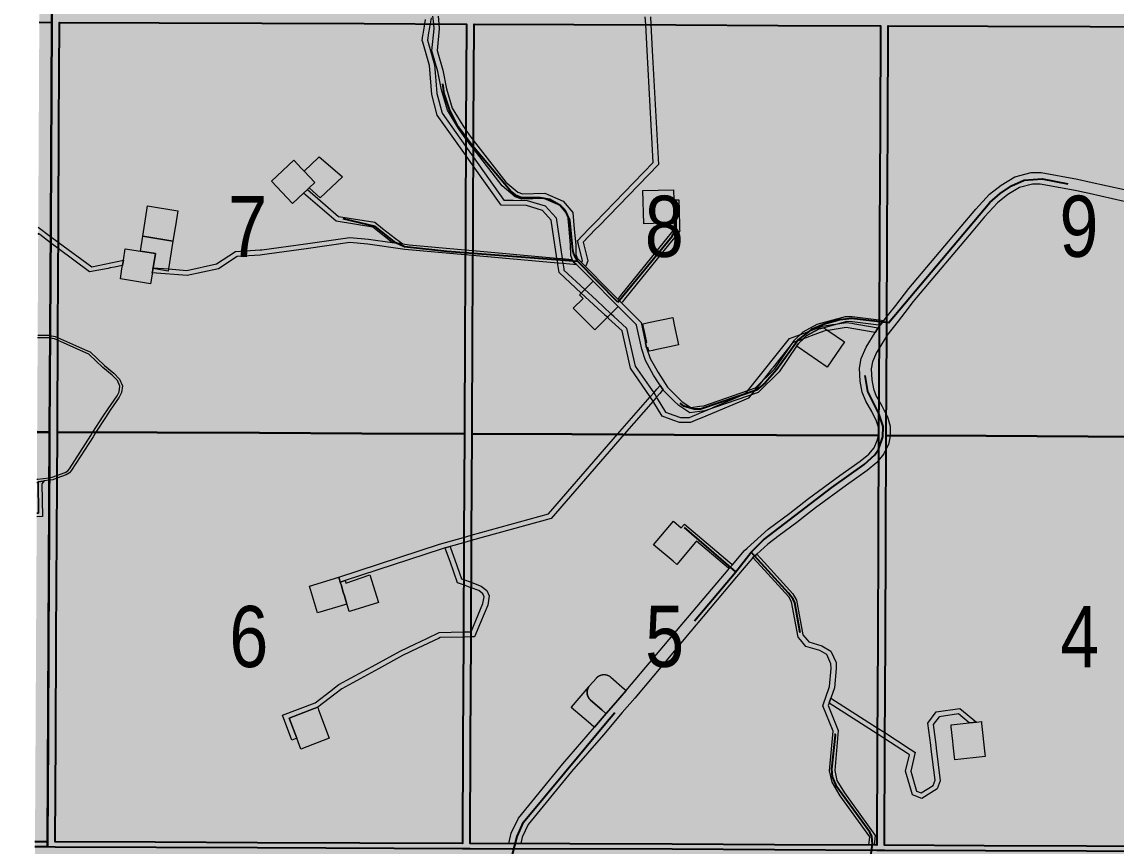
# Model space of a CAD drawing. Extents: x 351064 to 358960, y 6048061 to 6054858.
# Drawn here: x 352105.9 to 352249.2, y 6050758.4 to 6050866.3 of the extents above; entities that cross this region are included whole.
import ezdxf
from ezdxf.enums import TextEntityAlignment as Align

# ---------------------------------------------------------------- set-up
doc = ezdxf.new("R2010")
doc.units = 0
doc.header["$LTSCALE"] = 5
doc.linetypes.add('DASHED2', pattern=[9.525, 6.35, -3.175])
doc.layers.add('AS-ROUTEMAP', color=35, linetype='Continuous', lineweight=0)
doc.layers.add('RoadSeg', color=57, linetype='DASHED2')
doc.layers.add('Townships', color=57, linetype='Continuous')
doc.layers.add('ROUTE-MAP-BACKGROUND-H', color=7, linetype='Continuous', true_color=0xf0ebff)
doc.layers.add('Sections', color=7, linetype='Continuous', true_color=0xa75418)
doc.styles.add('120', font='ARIALN.TTF', dxfattribs={"height": 13})

msp = doc.modelspace()

# ---------------------------------------------------------------- hatches: boundary and pattern name
at = {"layer": 'ROUTE-MAP-BACKGROUND-H'}
h = msp.add_hatch(color=256, dxfattribs=at)
h.dxf.hatch_style = 1
h.paths.add_polyline_path([(352109.337, 6051083.716), (353736.796, 6051083.637), (353740.383, 6050432.833), (352105.91, 6050432.833)])

# ---------------------------------------------------------------- linework, layer by layer
at = {"layer": 'AS-ROUTEMAP', "flags": 128}
for points in [[(352159.479, 6050866.799), (352159.354, 6050866.022), (352159.339, 6050865.931), (352159.331, 6050865.883), (352159.271, 6050865.509), (352159.163, 6050864.836), (352159.009, 6050863.884), (352159.184, 6050863.278), (352159.939, 6050860.664), (352160.106, 6050858.565), (352160.241, 6050856.871), (352160.92, 6050854.325), (352163.995, 6050849.994), (352164.994, 6050848.588), (352169.001, 6050842.947), (352170.243, 6050842.927), (352172.079, 6050842.898), (352172.957, 6050842.626), (352174.429, 6050842.17), (352175.86, 6050840.621), (352176.082, 6050839.14), (352176.658, 6050835.303), (352176.708, 6050834.97), (352176.759, 6050834.624), (352176.785, 6050834.462), (352176.861, 6050833.946), (352176.887, 6050833.777), (352179.62, 6050831.246), (352180.583, 6050830.354), (352181.18, 6050829.802), (352183.046, 6050828.077), (352183.068, 6050828.053), (352183.413, 6050827.735), (352183.438, 6050827.711), (352185.097, 6050826.175), (352186.229, 6050821.203), (352188.636, 6050817.72), (352188.826, 6050817.444), (352189.012, 6050817.137), (352189.098, 6050816.995), (352190.182, 6050815.204), (352191.281, 6050814.803), (352191.281, 6050814.803), (352192.152, 6050814.486), (352193.135, 6050814.492), (352193.304, 6050814.499), (352193.701, 6050814.665), (352194.255, 6050814.897), (352194.93, 6050815.18), (352194.969, 6050815.196), (352195.278, 6050815.326), (352196.322, 6050815.765), (352196.394, 6050815.79), (352200.63, 6050817.568), (352200.674, 6050817.615), (352201.246, 6050818.34), (352206.413, 6050824.818), (352207.368, 6050825.175), (352208.702, 6050825.675), (352208.761, 6050825.697), (352210.741, 6050826.438), (352212.06, 6050826.652), (352212.435, 6050826.713), (352213.851, 6050826.944), (352214.597, 6050826.819), (352214.974, 6050826.756), (352215.51, 6050826.667), (352218.047, 6050826.244), (352217.923, 6050826.085), (352217.644, 6050825.636), (352215.093, 6050826.061), (352213.85, 6050826.268), (352213.327, 6050826.183), (352211.479, 6050825.883), (352211.439, 6050825.876), (352211.322, 6050825.857), (352210.913, 6050825.791), (352209.242, 6050825.165), (352209.054, 6050825.095), (352208.485, 6050824.882), (352208.232, 6050824.787), (352208.16, 6050824.76), (352208.108, 6050824.745), (352207.341, 6050824.454), (352207.311, 6050824.443), (352206.819, 6050824.258), (352204.304, 6050821.109), (352204.186, 6050820.96), (352204.105, 6050820.859), (352201.997, 6050818.213), (352201.976, 6050818.186), (352201.469, 6050817.547), (352201.453, 6050817.53), (352201.332, 6050817.379), (352201.08, 6050817.061), (352201.066, 6050817.045), (352201.045, 6050817.019), (352199.813, 6050816.503), (352194.923, 6050814.454), (352194.368, 6050814.222), (352193.441, 6050813.834), (352192.037, 6050813.818), (352191.278, 6050814.095), (352189.733, 6050814.658), (352188.639, 6050816.467), (352188.553, 6050816.609), (352188.367, 6050816.916), (352188.267, 6050817.082), (352188.184, 6050817.201), (352185.608, 6050820.929), (352184.493, 6050825.826), (352182.73, 6050827.459), (352182.702, 6050827.485), (352182.574, 6050827.603), (352182.255, 6050827.898), (352182.227, 6050827.924), (352181.355, 6050828.727), (352180.757, 6050829.285), (352179.148, 6050830.776), (352176.262, 6050833.447), (352176.178, 6050834.007), (352176.102, 6050834.522), (352176.076, 6050834.685), (352176.026, 6050835.029), (352175.975, 6050835.363), (352175.407, 6050839.142), (352175.231, 6050840.319), (352174.061, 6050841.586), (352171.973, 6050842.233), (352168.653, 6050842.286), (352164.989, 6050847.445), (352163.99, 6050848.851), (352160.307, 6050854.037), (352159.582, 6050856.758), (352159.28, 6050860.544), (352158.399, 6050863.595), (352158.327, 6050863.843), (352158.429, 6050864.463), (352158.46, 6050864.667), (352158.628, 6050865.71), (352158.679, 6050866.025), (352158.771, 6050866.594)], [(352160.402, 6050867.024), (352160.502, 6050866.018), (352160.568, 6050865.356), (352160.281, 6050862.521), (352161.011, 6050859.939), (352161.517, 6050857.514), (352162.24, 6050854.97), (352163.657, 6050852.686), (352164.006, 6050852.171), (352164.477, 6050851.478), (352165.005, 6050850.799), (352169.295, 6050845.279), (352170.827, 6050843.963), (352170.827, 6050843.963), (352171.471, 6050843.753), (352174.382, 6050843.832), (352176.78, 6050842.784), (352178.041, 6050841.307), (352178.239, 6050839.131), (352178.423, 6050837.104), (352178.462, 6050835.806), (352178.627, 6050835.339), (352183.826, 6050830.117), (352183.955, 6050829.979), (352184.428, 6050829.502), (352187.009, 6050826.918), (352187.712, 6050823.62), (352188.16, 6050822.216), (352189.203, 6050820.373), (352190.448, 6050818.45), (352191.294, 6050817.615), (352192.378, 6050816.546), (352193.511, 6050815.797), (352194.685, 6050815.952), (352195.192, 6050816.014), (352201.968, 6050818.352), (352204.513, 6050820.864), (352207.075, 6050824.601), (352208.227, 6050825.701), (352210.062, 6050826.711), (352213.735, 6050827.709), (352214.624, 6050827.695), (352218.124, 6050827.259), (352218.775, 6050827.178), (352218.298, 6050826.566), (352218.121, 6050826.588), (352214.614, 6050827.025), (352213.91, 6050827.066), (352210.899, 6050826.246), (352210.311, 6050826.086), (352208.621, 6050825.16), (352207.585, 6050824.166), (352207.353, 6050823.829), (352205.044, 6050820.451), (352202.329, 6050817.771), (352195.352, 6050815.364), (352193.351, 6050815.103), (352191.924, 6050816.047), (352191.29, 6050816.676), (352189.928, 6050818.026), (352188.633, 6050820.028), (352187.546, 6050821.948), (352187.067, 6050823.449), (352186.398, 6050826.587), (352186.39, 6050826.613), (352184.073, 6050828.931), (352183.987, 6050829.01), (352183.379, 6050829.631), (352180.699, 6050832.32), (352180.341, 6050832.68), (352178.483, 6050834.539), (352178.088, 6050834.866), (352177.799, 6050835.682), (352177.754, 6050837.073), (352177.568, 6050839.133), (352177.396, 6050841.035), (352176.373, 6050842.234), (352174.251, 6050843.161), (352171.373, 6050843.083), (352170.494, 6050843.37), (352168.81, 6050844.817), (352165, 6050849.719), (352164, 6050851.005), (352163.938, 6050851.085), (352163.098, 6050852.323), (352161.624, 6050854.698), (352160.869, 6050857.354), (352160.363, 6050859.78), (352159.606, 6050862.462), (352159.898, 6050865.357), (352159.832, 6050866.021), (352159.732, 6050867.026)], [(352188.206, 6050866.909), (352188.261, 6050865.903), (352188.445, 6050862.54), (352189.261, 6050847.622), (352181.434, 6050839.547), (352181.019, 6050839.119), (352179.388, 6050837.437), (352179.432, 6050837.263), (352180.005, 6050834.986), (352179.8, 6050834.43), (352179.728, 6050834.233), (352179.177, 6050834.787), (352179.313, 6050835.004), (352179.267, 6050835.18), (352178.778, 6050837.111), (352178.647, 6050837.63), (352180.095, 6050839.123), (352180.955, 6050840.011), (352188.58, 6050847.876), (352187.779, 6050862.503), (352187.593, 6050865.906), (352187.538, 6050866.911)], [(352250.223, 6050842.759), (352245.651, 6050843.79), (352243.827, 6050844.201), (352239.252, 6050845.02), (352238.241, 6050845.021), (352236.514, 6050844.576), (352235.028, 6050843.663), (352233.646, 6050842.575), (352231.964, 6050840.759), (352230.407, 6050838.915), (352223.031, 6050830.178), (352222.608, 6050829.663), (352221.513, 6050828.215), (352220.64, 6050827.092), (352219.174, 6050825.212), (352219.119, 6050825.124), (352218.106, 6050823.495), (352217.805, 6050823.009), (352217.282, 6050821.764), (352217.103, 6050820.857), (352217.184, 6050819.423), (352217.404, 6050818.221), (352217.779, 6050817.301), (352218.076, 6050816.789), (352218.525, 6050816.012), (352219.073, 6050814.898), (352219.235, 6050814.569), (352219.604, 6050813.37), (352219.606, 6050812.147), (352219.606, 6050812.06), (352219.364, 6050810.974), (352219.052, 6050810.293), (352218.787, 6050809.715), (352218.04, 6050808.818), (352217.864, 6050808.607), (352216.595, 6050807.562), (352213.884, 6050805.646), (352209.821, 6050802.67), (352208.629, 6050801.742), (352207.39, 6050800.767), (352205.084, 6050799.065), (352203.571, 6050797.912), (352202.133, 6050796.623), (352201.836, 6050796.356), (352201.637, 6050796.178), (352201.588, 6050796.134), (352201.479, 6050796.006), (352199.459, 6050793.626), (352192.602, 6050785.445), (352191.128, 6050783.687), (352186.163, 6050777.764), (352184.509, 6050775.868), (352182.053, 6050772.974), (352177.896, 6050768.165), (352172.217, 6050761.226), (352171.43, 6050759.572), (352171.226, 6050758.734), (352170.071, 6050758.737), (352169.659, 6050758.738), (352169.986, 6050760.084), (352170.92, 6050762.048), (352176.73, 6050769.146), (352180.892, 6050773.96), (352182.401, 6050775.739), (352183.354, 6050776.862), (352185.015, 6050778.765), (352190.676, 6050785.453), (352191.139, 6050786.001), (352198.373, 6050794.547), (352198.52, 6050794.719), (352198.951, 6050795.227), (352200.517, 6050797.073), (352200.883, 6050797.404), (352203.616, 6050799.875), (352206.466, 6050801.98), (352207.69, 6050802.942), (352208.903, 6050803.886), (352212.994, 6050806.883), (352215.67, 6050808.774), (352216.785, 6050809.692), (352217.487, 6050810.534), (352217.912, 6050811.463), (352218.055, 6050812.102), (352218.066, 6050812.153), (352218.082, 6050812.227), (352218.08, 6050813.139), (352218.06, 6050813.207), (352217.814, 6050814.005), (352217.181, 6050815.294), (352216.408, 6050816.629), (352215.934, 6050817.792), (352215.668, 6050819.242), (352215.571, 6050820.963), (352215.817, 6050822.211), (352216.447, 6050823.711), (352217.644, 6050825.636), (352217.923, 6050826.085), (352218.047, 6050826.244), (352218.119, 6050826.337), (352219.131, 6050827.635), (352219.437, 6050828.028), (352220.323, 6050829.166), (352222.056, 6050831.386), (352228.42, 6050838.923), (352230.822, 6050841.769), (352232.61, 6050843.699), (352234.155, 6050844.915), (352235.912, 6050845.994), (352238.049, 6050846.544), (352239.388, 6050846.544), (352244.129, 6050845.694), (352245.658, 6050845.35), (352250.454, 6050844.269)], [(352108.051, 6050839.407), (352109.65, 6050838.187), (352110.651, 6050837.452)], [(352108.047, 6050838.582), (352108.123, 6050838.524), (352108.046, 6050838.461)], [(352110.651, 6050837.452), (352115.085, 6050834.2), (352119.203, 6050835.068), (352119.099, 6050834.423), (352119.091, 6050834.372), (352118.023, 6050834.165), (352117.479, 6050834.06), (352117.194, 6050834.004), (352114.775, 6050833.536), (352110.647, 6050836.617), (352109.645, 6050837.364), (352108.262, 6050838.418), (352108.123, 6050838.524), (352108.047, 6050838.582)], [(352107.977, 6050825.269), (352108.434, 6050825.25), (352109.515, 6050825.245), (352109.58, 6050825.232), (352110.266, 6050825.101), (352110.584, 6050824.961), (352114.516, 6050823.225), (352114.872, 6050823.084), (352116.717, 6050821.277), (352117.95, 6050820.289), (352118.697, 6050819.518), (352119.094, 6050818.65), (352118.972, 6050817.762), (352118.65, 6050817.161), (352117.472, 6050815.448), (352116.851, 6050814.488), (352115.608, 6050812.576), (352115.404, 6050812.262), (352115.223, 6050811.969), (352112.428, 6050807.581), (352112.15, 6050807.258), (352111.721, 6050806.999), (352110.486, 6050806.535), (352109.977, 6050806.344), (352109.479, 6050806.275), (352108.814, 6050806.185), (352108.7, 6050806.17), (352108.023, 6050806.079), (352108.025, 6050805.987), (352107.875, 6050805.984)], [(352107.877, 6050806.402), (352107.996, 6050806.412), (352109.481, 6050806.611), (352109.895, 6050806.669), (352110.488, 6050806.892), (352111.575, 6050807.301), (352111.933, 6050807.516), (352112.16, 6050807.78), (352114.945, 6050812.152), (352115.119, 6050812.436), (352115.212, 6050812.578), (352116.571, 6050814.67), (352117.195, 6050815.633), (352118.365, 6050817.335), (352118.65, 6050817.867), (352118.751, 6050818.6), (352118.418, 6050819.327), (352117.725, 6050820.042), (352116.496, 6050821.027), (352114.687, 6050822.799), (352114.388, 6050822.917), (352110.582, 6050824.597), (352110.166, 6050824.781), (352109.578, 6050824.893), (352109.482, 6050824.912), (352108.427, 6050824.917), (352107.975, 6050824.936)], [(352108.508, 6050805.83), (352108.59, 6050801.516), (352107.851, 6050801.5)], [(352107.854, 6050801.984), (352108.103, 6050801.989), (352108.025, 6050805.987), (352108.023, 6050806.079), (352108.7, 6050806.17), (352108.814, 6050806.185), (352108.508, 6050805.83)], [(352107.875, 6050805.984), (352108.025, 6050805.987), (352108.103, 6050801.989), (352107.854, 6050801.984)]]:
    msp.add_lwpolyline(points, dxfattribs=at)
for points in [[(352142.8, 6050843.861), (352141.338, 6050842.496), (352138.609, 6050845.42), (352141.533, 6050848.148), (352142.523, 6050847.087), (352142.865, 6050846.721), (352144.261, 6050845.225), (352143.517, 6050844.53), (352143.29, 6050844.318), (352143.209, 6050844.243), (352142.8, 6050843.861)], [(352147.872, 6050845.984), (352144.987, 6050843.244), (352143.517, 6050844.53), (352144.261, 6050845.225), (352142.865, 6050846.721), (352144.729, 6050848.504), (352144.848, 6050848.618), (352145.1, 6050848.398), (352147.872, 6050845.984)], [(352154.846, 6050837.905), (352155.798, 6050837.199), (352155.381, 6050837.258), (352154.415, 6050837.396), (352152.062, 6050839.239), (352151.85, 6050839.405), (352147.072, 6050840.17), (352142.8, 6050843.861), (352143.209, 6050844.243), (352143.29, 6050844.318), (352147.364, 6050840.798), (352152.126, 6050840.036), (352153.149, 6050839.235), (352154.846, 6050837.905)], [(352191.119, 6050839.96), (352187.345, 6050839.853), (352187.223, 6050844.184), (352191.22, 6050844.296), (352191.258, 6050842.964), (352191.284, 6050842.028), (352191.3, 6050841.456), (352191.342, 6050839.966), (352191.119, 6050839.96)], [(352125.973, 6050839.347), (352125.69, 6050837.587), (352121.755, 6050838.22), (352121.936, 6050839.364), (352122.379, 6050842.17), (352126.325, 6050841.535), (352126.008, 6050839.561), (352125.973, 6050839.347)], [(352184.538, 6050829.638), (352184.428, 6050829.502), (352184.079, 6050829.855), (352183.955, 6050829.979), (352184.064, 6050830.114), (352184.338, 6050830.452), (352190.042, 6050837.502), (352191.316, 6050839.077), (352191.366, 6050839.138), (352191.342, 6050839.966), (352191.3, 6050841.456), (352191.284, 6050842.028), (352191.258, 6050842.964), (352191.414, 6050842.968), (352191.924, 6050842.983), (352191.961, 6050841.676), (352191.977, 6050841.104), (352192.009, 6050839.985), (352192.034, 6050839.074), (352192.039, 6050838.911), (352191.391, 6050838.11), (352190.56, 6050837.083), (352184.812, 6050829.977), (352184.538, 6050829.638)], [(352125.101, 6050833.928), (352125.057, 6050833.653), (352123.077, 6050833.973), (352123.096, 6050834.093), (352123.395, 6050835.949), (352121.44, 6050836.263), (352121.755, 6050838.22), (352125.69, 6050837.587), (352125.101, 6050833.928)], [(352154.415, 6050837.396), (352155.381, 6050837.258), (352155.798, 6050837.199), (352156.623, 6050837.081), (352163.93, 6050836.433), (352164.935, 6050836.343), (352175.975, 6050835.363), (352176.658, 6050835.303), (352177.975, 6050835.186), (352178.088, 6050834.866), (352178.108, 6050834.849), (352178.122, 6050834.838), (352178.483, 6050834.539), (352178.557, 6050834.465), (352176.759, 6050834.624), (352176.076, 6050834.685), (352164.932, 6050835.675), (352163.927, 6050835.764), (352156.539, 6050836.42), (352156.042, 6050836.491), (352151.228, 6050837.178), (352148.85, 6050837.38), (352143.147, 6050836.567), (352137.374, 6050835.766), (352137.117, 6050835.749), (352134.1, 6050835.555), (352131.663, 6050833.96), (352127.572, 6050833.057), (352122.99, 6050833.433), (352123.043, 6050833.763), (352123.077, 6050833.973), (352123.096, 6050834.093), (352125.101, 6050833.928), (352126.082, 6050833.848), (352127.526, 6050833.729), (352131.4, 6050834.585), (352133.882, 6050836.209), (352137.12, 6050836.418), (352137.307, 6050836.43), (352143.054, 6050837.227), (352148.831, 6050838.051), (352151.304, 6050837.84), (352154.415, 6050837.396)], [(352122.964, 6050833.268), (352122.76, 6050832), (352118.812, 6050832.636), (352119.019, 6050833.928), (352119.091, 6050834.372), (352119.099, 6050834.423), (352119.203, 6050835.068), (352119.447, 6050836.584), (352121.44, 6050836.263), (352123.395, 6050835.949), (352123.096, 6050834.093), (352123.077, 6050833.973), (352123.043, 6050833.763), (352122.99, 6050833.433), (352122.964, 6050833.268)], [(352182.415, 6050827.446), (352180.916, 6050825.954), (352178.095, 6050828.788), (352179.394, 6050830.081), (352178.924, 6050830.553), (352179.148, 6050830.776), (352179.62, 6050831.246), (352180.227, 6050831.85), (352180.463, 6050832.085), (352180.581, 6050832.202), (352180.699, 6050832.32), (352183.379, 6050829.631), (352183.661, 6050829.343), (352183.987, 6050829.01), (352183.946, 6050828.969), (352183.677, 6050828.701), (352183.086, 6050828.113), (352183.046, 6050828.077), (352182.574, 6050827.603), (352182.415, 6050827.446)], [(352191.324, 6050823.868), (352188.664, 6050823.302), (352188.523, 6050823.272), (352188.511, 6050823.273), (352188.032, 6050823.166), (352188.015, 6050823.22), (352188.005, 6050823.25), (352187.969, 6050823.362), (352187.874, 6050823.663), (352187.712, 6050823.62), (352187.573, 6050824.273), (352187.735, 6050824.314), (352187.382, 6050825.967), (352187.31, 6050826.305), (352187.217, 6050826.741), (352187.432, 6050826.786), (352187.978, 6050826.905), (352191.128, 6050827.574), (352191.337, 6050826.596), (352191.892, 6050823.989), (352191.324, 6050823.868)], [(352213.599, 6050824.395), (352211.338, 6050821.097), (352207.574, 6050823.679), (352207.353, 6050823.829), (352207.489, 6050824.027), (352207.585, 6050824.166), (352208.232, 6050824.787), (352208.621, 6050825.16), (352210.311, 6050826.086), (352210.899, 6050826.246), (352211.439, 6050825.876), (352213.599, 6050824.395)], [(352148.23, 6050793.162), (352147.598, 6050792.95), (352147.492, 6050793.3), (352147.405, 6050793.587), (352160.604, 6050797.916), (352163.748, 6050798.792), (352164.754, 6050799.072), (352174.843, 6050801.881), (352183.911, 6050812.294), (352188.184, 6050817.201), (352188.636, 6050817.72), (352189.066, 6050818.214), (352189.082, 6050818.231), (352189.487, 6050818.696), (352189.676, 6050818.416), (352189.868, 6050818.119), (352189.782, 6050818.02), (352189.767, 6050818.004), (352189.439, 6050817.626), (352189.012, 6050817.137), (352188.553, 6050816.609), (352184.792, 6050812.29), (352175.215, 6050801.293), (352164.751, 6050798.379), (352163.744, 6050798.099), (352161.979, 6050797.607), (352161.336, 6050797.428), (352160.798, 6050797.278), (352148.23, 6050793.162)], [(352191.213, 6050800.902), (352192.226, 6050800.041), (352192.656, 6050800.55), (352198.594, 6050795.528), (352198.874, 6050795.292), (352198.951, 6050795.227), (352198.52, 6050794.719), (352198.443, 6050794.784), (352194.261, 6050798.32), (352194.123, 6050798.156), (352191.679, 6050795.266), (352191.187, 6050795.682), (352188.626, 6050797.848), (352191.213, 6050800.902)], [(352141.891, 6050772.508), (352141.267, 6050772.274), (352140.042, 6050775.552), (352144.317, 6050777.15), (352146.354, 6050778.723), (352147.061, 6050779.269), (352147.425, 6050779.549), (352152.27, 6050782.164), (352155.438, 6050783.927), (352157.449, 6050784.889), (352158.915, 6050785.584), (352160.535, 6050786.352), (352163.688, 6050786.43), (352164.693, 6050786.455), (352164.728, 6050786.456), (352165.361, 6050787.915), (352166.263, 6050790.132), (352166.423, 6050791.041), (352166.246, 6050791.422), (352165.727, 6050791.837), (352164.721, 6050792.21), (352164.608, 6050792.253), (352163.718, 6050792.584), (352162.963, 6050792.864), (352161.969, 6050795.625), (352161.391, 6050797.271), (352161.336, 6050797.428), (352161.979, 6050797.607), (352162.035, 6050797.45), (352162.597, 6050795.848), (352163.485, 6050793.381), (352163.721, 6050793.293), (352164.725, 6050792.92), (352164.84, 6050792.877), (352166.059, 6050792.424), (352166.784, 6050791.846), (352167.116, 6050791.132), (352166.907, 6050789.946), (352165.975, 6050787.657), (352165.17, 6050785.8), (352164.69, 6050785.788), (352163.685, 6050785.763), (352160.693, 6050785.689), (352160.457, 6050785.578), (352157.736, 6050784.287), (352155.744, 6050783.334), (352152.59, 6050781.58), (352147.789, 6050778.989), (352146.887, 6050778.292), (352144.645, 6050776.561), (352144.181, 6050776.388), (352140.9, 6050775.161), (352141.891, 6050772.508)], [(352217.623, 6050759.784), (352217.49, 6050758.53), (352217.161, 6050758.532), (352216.82, 6050758.534), (352216.933, 6050759.602), (352213.071, 6050764.99), (352211.991, 6050766.752), (352211.675, 6050768.24), (352212.127, 6050773.432), (352210.788, 6050776.765), (352210.968, 6050777.293), (352211.134, 6050777.78), (352211.64, 6050779.265), (352211.866, 6050781.655), (352211.849, 6050782.253), (352211.292, 6050783.454), (352210.388, 6050783.988), (352208.546, 6050784.532), (352207.846, 6050785.382), (352207.55, 6050785.742), (352206.685, 6050790.355), (352206.327, 6050791.023), (352202.663, 6050795.051), (352201.637, 6050796.178), (352201.836, 6050796.356), (352202.133, 6050796.623), (352203.118, 6050795.541), (352206.876, 6050791.411), (352207.321, 6050790.579), (352208.173, 6050786.033), (352208.712, 6050785.378), (352208.93, 6050785.114), (352210.655, 6050784.603), (352211.809, 6050783.923), (352212.511, 6050782.41), (352212.52, 6050782.096), (352212.534, 6050781.633), (352212.296, 6050779.124), (352211.836, 6050777.774), (352211.712, 6050777.412), (352211.614, 6050777.124), (352211.546, 6050776.925), (352211.498, 6050776.784), (352212.805, 6050773.533), (352212.348, 6050768.282), (352212.619, 6050767.002), (352213.627, 6050765.359), (352217.623, 6050759.784)], [(352148.466, 6050790.079), (352144.638, 6050788.921), (352143.577, 6050792.43), (352147.405, 6050793.587), (352147.492, 6050793.3), (352147.598, 6050792.95), (352147.637, 6050792.821), (352147.698, 6050792.618), (352147.996, 6050791.633), (352148.144, 6050791.143), (352148.466, 6050790.079)], [(352151.488, 6050793.894), (352152.587, 6050790.268), (352148.944, 6050789.166), (352148.759, 6050789.11), (352148.537, 6050789.845), (352148.466, 6050790.079), (352148.144, 6050791.143), (352147.996, 6050791.633), (352147.698, 6050792.618), (352147.637, 6050792.821), (352147.598, 6050792.95), (352148.23, 6050793.162), (352148.27, 6050793.027), (352148.33, 6050792.831), (352151.488, 6050793.894)], [(352183.354, 6050776.862), (352182.401, 6050775.739), (352182.342, 6050775.79), (352181.858, 6050776.214), (352180.377, 6050777.511), (352180.364, 6050777.523), (352180.347, 6050777.539), (352180.33, 6050777.555), (352180.313, 6050777.571), (352180.297, 6050777.588), (352180.281, 6050777.605), (352180.265, 6050777.622), (352180.25, 6050777.639), (352180.235, 6050777.657), (352180.22, 6050777.675), (352180.205, 6050777.693), (352180.191, 6050777.712), (352180.177, 6050777.73), (352180.164, 6050777.749), (352180.151, 6050777.768), (352180.138, 6050777.788), (352180.125, 6050777.807), (352180.113, 6050777.827), (352180.101, 6050777.847), (352180.09, 6050777.868), (352180.079, 6050777.888), (352180.068, 6050777.909), (352180.058, 6050777.929), (352180.048, 6050777.95), (352180.038, 6050777.972), (352180.029, 6050777.993), (352180.02, 6050778.014), (352180.011, 6050778.036), (352180.003, 6050778.058), (352179.995, 6050778.08), (352179.988, 6050778.102), (352179.981, 6050778.124), (352179.974, 6050778.146), (352179.968, 6050778.169), (352179.962, 6050778.191), (352179.957, 6050778.214), (352179.952, 6050778.237), (352179.947, 6050778.259), (352179.943, 6050778.282), (352179.939, 6050778.305), (352179.936, 6050778.328), (352179.933, 6050778.351), (352179.93, 6050778.374), (352179.927, 6050778.4), (352179.925, 6050778.432), (352179.924, 6050778.456), (352179.923, 6050778.488), (352179.923, 6050778.523), (352179.923, 6050778.549), (352179.924, 6050778.572), (352179.925, 6050778.595), (352179.927, 6050778.627), (352179.93, 6050778.653), (352179.933, 6050778.676), (352179.936, 6050778.699), (352179.939, 6050778.722), (352179.943, 6050778.745), (352179.947, 6050778.768), (352179.952, 6050778.791), (352179.957, 6050778.814), (352179.962, 6050778.836), (352179.968, 6050778.859), (352179.974, 6050778.881), (352179.981, 6050778.903), (352179.988, 6050778.926), (352179.995, 6050778.948), (352180.003, 6050778.97), (352180.011, 6050778.991), (352180.02, 6050779.013), (352180.029, 6050779.035), (352180.038, 6050779.056), (352180.047, 6050779.077), (352180.057, 6050779.098), (352180.068, 6050779.119), (352180.079, 6050779.14), (352180.09, 6050779.16), (352180.101, 6050779.18), (352180.113, 6050779.2), (352180.123, 6050779.225), (352180.136, 6050779.243), (352180.148, 6050779.262), (352180.163, 6050779.281), (352180.176, 6050779.299), (352180.191, 6050779.317), (352180.205, 6050779.335), (352180.216, 6050779.348), (352180.227, 6050779.362), (352180.238, 6050779.375), (352180.249, 6050779.388), (352181.131, 6050780.395), (352181.143, 6050780.408), (352181.159, 6050780.426), (352181.175, 6050780.442), (352181.191, 6050780.459), (352181.208, 6050780.475), (352181.225, 6050780.491), (352181.242, 6050780.507), (352181.259, 6050780.522), (352181.277, 6050780.538), (352181.295, 6050780.552), (352181.313, 6050780.567), (352181.331, 6050780.581), (352181.35, 6050780.595), (352181.369, 6050780.608), (352181.388, 6050780.622), (352181.403, 6050780.631), (352181.417, 6050780.641), (352181.437, 6050780.653), (352181.457, 6050780.665), (352181.477, 6050780.677), (352181.498, 6050780.688), (352181.518, 6050780.699), (352181.539, 6050780.709), (352181.56, 6050780.72), (352181.576, 6050780.727), (352181.591, 6050780.734), (352181.607, 6050780.741), (352181.618, 6050780.746), (352181.629, 6050780.75), (352181.64, 6050780.755), (352181.651, 6050780.759), (352181.661, 6050780.763), (352181.672, 6050780.767), (352181.683, 6050780.771), (352181.694, 6050780.775), (352181.705, 6050780.779), (352181.716, 6050780.782), (352181.727, 6050780.786), (352181.738, 6050780.79), (352181.749, 6050780.793), (352181.761, 6050780.796), (352181.772, 6050780.799), (352181.783, 6050780.803), (352181.794, 6050780.806), (352181.805, 6050780.808), (352181.817, 6050780.811), (352181.828, 6050780.814), (352181.839, 6050780.817), (352181.851, 6050780.819), (352181.862, 6050780.822), (352181.874, 6050780.824), (352181.885, 6050780.826), (352181.896, 6050780.828), (352181.908, 6050780.83), (352181.919, 6050780.832), (352181.931, 6050780.834), (352181.942, 6050780.836), (352181.954, 6050780.837), (352181.965, 6050780.839), (352181.977, 6050780.84), (352181.988, 6050780.842), (352182, 6050780.843), (352182.012, 6050780.844), (352182.023, 6050780.845), (352182.035, 6050780.846), (352182.046, 6050780.847), (352182.058, 6050780.847), (352182.07, 6050780.848), (352182.081, 6050780.848), (352182.093, 6050780.849), (352182.105, 6050780.849), (352182.116, 6050780.849), (352182.128, 6050780.849), (352182.139, 6050780.849), (352182.151, 6050780.849), (352182.163, 6050780.849), (352182.174, 6050780.849), (352182.186, 6050780.848), (352182.198, 6050780.848), (352182.209, 6050780.847), (352182.221, 6050780.847), (352182.232, 6050780.846), (352182.244, 6050780.845), (352182.256, 6050780.844), (352182.267, 6050780.843), (352182.279, 6050780.842), (352182.29, 6050780.84), (352182.302, 6050780.839), (352182.313, 6050780.837), (352182.325, 6050780.836), (352182.336, 6050780.834), (352182.348, 6050780.832), (352182.359, 6050780.83), (352182.371, 6050780.828), (352182.382, 6050780.826), (352182.394, 6050780.824), (352182.405, 6050780.822), (352182.416, 6050780.819), (352182.428, 6050780.817), (352182.439, 6050780.814), (352182.45, 6050780.811), (352182.462, 6050780.808), (352182.473, 6050780.806), (352182.484, 6050780.803), (352182.495, 6050780.799), (352182.507, 6050780.796), (352182.518, 6050780.793), (352182.529, 6050780.79), (352182.54, 6050780.786), (352182.551, 6050780.782), (352182.562, 6050780.779), (352182.573, 6050780.775), (352182.584, 6050780.771), (352182.595, 6050780.767), (352182.606, 6050780.763), (352182.617, 6050780.759), (352182.628, 6050780.755), (352182.638, 6050780.75), (352182.649, 6050780.746), (352182.66, 6050780.741), (352182.67, 6050780.737), (352182.681, 6050780.732), (352182.692, 6050780.727), (352182.702, 6050780.722), (352182.718, 6050780.715), (352182.734, 6050780.707), (352182.749, 6050780.699), (352182.77, 6050780.688), (352182.79, 6050780.677), (352182.81, 6050780.665), (352182.83, 6050780.653), (352182.85, 6050780.641), (352182.869, 6050780.628), (352182.889, 6050780.615), (352182.908, 6050780.602), (352182.926, 6050780.588), (352182.945, 6050780.574), (352182.963, 6050780.56), (352182.981, 6050780.545), (352182.995, 6050780.534), (352183.008, 6050780.523), (352184.823, 6050778.933), (352184.939, 6050778.832), (352185.015, 6050778.765), (352183.354, 6050776.862)], [(352182.401, 6050775.739), (352180.892, 6050773.96), (352180.815, 6050774.025), (352180.116, 6050774.618), (352177.842, 6050776.547), (352177.881, 6050776.597), (352180.123, 6050779.225), (352180.113, 6050779.2), (352180.101, 6050779.18), (352180.09, 6050779.16), (352180.079, 6050779.14), (352180.068, 6050779.119), (352180.057, 6050779.098), (352180.047, 6050779.077), (352180.038, 6050779.056), (352180.029, 6050779.035), (352180.02, 6050779.013), (352180.011, 6050778.991), (352180.003, 6050778.97), (352179.995, 6050778.948), (352179.988, 6050778.926), (352179.981, 6050778.903), (352179.974, 6050778.881), (352179.968, 6050778.859), (352179.962, 6050778.836), (352179.957, 6050778.814), (352179.952, 6050778.791), (352179.947, 6050778.768), (352179.943, 6050778.745), (352179.939, 6050778.722), (352179.936, 6050778.699), (352179.933, 6050778.676), (352179.93, 6050778.653), (352179.927, 6050778.627), (352179.925, 6050778.595), (352179.924, 6050778.572), (352179.923, 6050778.549), (352179.923, 6050778.523), (352179.923, 6050778.488), (352179.924, 6050778.456), (352179.925, 6050778.432), (352179.927, 6050778.4), (352179.93, 6050778.374), (352179.933, 6050778.351), (352179.936, 6050778.328), (352179.939, 6050778.305), (352179.943, 6050778.282), (352179.947, 6050778.259), (352179.952, 6050778.237), (352179.957, 6050778.214), (352179.962, 6050778.191), (352179.968, 6050778.169), (352179.974, 6050778.146), (352179.981, 6050778.124), (352179.988, 6050778.102), (352179.995, 6050778.08), (352180.003, 6050778.058), (352180.011, 6050778.036), (352180.02, 6050778.014), (352180.029, 6050777.993), (352180.038, 6050777.972), (352180.048, 6050777.95), (352180.058, 6050777.929), (352180.068, 6050777.909), (352180.079, 6050777.888), (352180.09, 6050777.868), (352180.101, 6050777.847), (352180.113, 6050777.827), (352180.125, 6050777.807), (352180.138, 6050777.788), (352180.151, 6050777.768), (352180.164, 6050777.749), (352180.177, 6050777.73), (352180.191, 6050777.712), (352180.205, 6050777.693), (352180.22, 6050777.675), (352180.235, 6050777.657), (352180.25, 6050777.639), (352180.265, 6050777.622), (352180.281, 6050777.605), (352180.297, 6050777.588), (352180.313, 6050777.571), (352180.33, 6050777.555), (352180.347, 6050777.539), (352180.364, 6050777.523), (352180.377, 6050777.511), (352181.858, 6050776.214), (352182.342, 6050775.79), (352182.401, 6050775.739)], [(352223.067, 6050765.608), (352223.673, 6050765.379), (352225.21, 6050766.323), (352225.477, 6050767.014), (352224.967, 6050771.1), (352224.905, 6050771.597), (352224.542, 6050774.505), (352225.629, 6050775.95), (352228.739, 6050776.399), (352230.895, 6050774.64), (352230.459, 6050774.592), (352229.964, 6050774.539), (352228.544, 6050775.697), (352225.997, 6050775.329), (352225.237, 6050774.32), (352225.562, 6050771.717), (352225.624, 6050771.22), (352226.159, 6050766.93), (352225.75, 6050765.873), (352223.743, 6050764.64), (352222.519, 6050765.103), (352221.624, 6050768.192), (352222.133, 6050770.365), (352221.869, 6050770.535), (352218.88, 6050772.456), (352217.877, 6050773.1), (352211.614, 6050777.124), (352211.712, 6050777.412), (352211.836, 6050777.774), (352217.881, 6050773.891), (352218.884, 6050773.247), (352222.216, 6050771.106), (352222.832, 6050770.71), (352222.89, 6050770.673), (352222.312, 6050768.21), (352223.067, 6050765.608)], [(352146.162, 6050772.503), (352142.416, 6050771.103), (352141.891, 6050772.508), (352140.9, 6050775.161), (352144.181, 6050776.388), (352144.645, 6050776.561), (352144.766, 6050776.238), (352146.162, 6050772.503)], [(352232.043, 6050770.138), (352228.067, 6050769.708), (352228.032, 6050770.039), (352227.859, 6050771.628), (352227.805, 6050772.126), (352227.601, 6050774.015), (352227.572, 6050774.28), (352229.964, 6050774.539), (352230.459, 6050774.592), (352230.895, 6050774.64), (352231.548, 6050774.71), (352231.577, 6050774.445), (352232.007, 6050770.47), (352232.043, 6050770.138)]]:
    msp.add_lwpolyline(points, close=True, dxfattribs=at)
at = {"layer": 'RoadSeg', "flags": 128}
for points in [[(352178.694, 6050834.919), (352178.166, 6050835.871), (352178.051, 6050836.401), (352177.674, 6050840.326), (352177.036, 6050841.641), (352176.487, 6050842.193), (352175.03, 6050843.019), (352173.79, 6050843.217), (352171.322, 6050843.247), (352170.715, 6050843.497), (352169.827, 6050844.205), (352164.894, 6050850.035), (352163.055, 6050852.551), (352161.961, 6050854.687), (352161.198, 6050856.9), (352160.827, 6050859.424), (352159.85, 6050862.131), (352159.784, 6050863.296), (352160.036, 6050864.97), (352159.942, 6050867.135), (352158.274, 6050875.391), (352157.373, 6050877.8), (352157.1, 6050879.193), (352157.377, 6050880.001), (352158.214, 6050881.058), (352159.75, 6050882.169), (352162.442, 6050883.646), (352163.086, 6050884.464), (352163.422, 6050885.574), (352163.635, 6050888.648), (352162.47, 6050893.284), (352162.414, 6050894.082), (352162.831, 6050900.563), (352162.533, 6050902.856), (352162.599, 6050904.058), (352162.844, 6050904.832), (352163.702, 6050906.324), (352166.279, 6050909.498), (352166.847, 6050910.648), (352167.057, 6050911.487), (352166.846, 6050915.416), (352167.263, 6050917.162), (352168.356, 6050919.794), (352172.615, 6050924.85), (352174.954, 6050928.217), (352175.807, 6050929.875), (352176.574, 6050932.231), (352177.218, 6050933.05), (352179.836, 6050934.791), (352183.205, 6050935.954), (352184.554, 6050936.592), (352185.828, 6050937.529), (352188.171, 6050939.596), (352190.424, 6050941.26), (352193.011, 6050944.134), (352194.046, 6050946.431), (352194.271, 6050947.905), (352194.146, 6050948.802), (352193.468, 6050950.35), (352193.232, 6050951.644), (352193.574, 6050960.757), (352192.864, 6050965.806), (352193.398, 6050970.523), (352193.2, 6050971.617), (352192.349, 6050973.428), (352191.188, 6050976.729), (352189.553, 6050979.117), (352189.274, 6050980.743), (352189.266, 6050983.377), (352190.286, 6050987.408), (352190.301, 6050989.243), (352190.763, 6050990.589), (352191.718, 6050992.184), (352191.96, 6050993.058), (352192.143, 6050994.83), (352192.453, 6050995.673), (352193.485, 6050996.902), (352195.022, 6050997.979), (352195.864, 6050998.87), (352197, 6051001.137), (352198.046, 6051004.234), (352198.459, 6051004.98), (352199.333, 6051005.905), (352201.386, 6051007.597), (352201.964, 6051008.38), (352202.308, 6051009.19), (352202.44, 6051010.428), (352201.959, 6051012.081), (352200.548, 6051013.642), (352199.771, 6051015.187), (352199.47, 6051016.379), (352199.703, 6051017.586), (352200.293, 6051019.137), (352200.336, 6051019.972), (352199.936, 6051021.128), (352199.449, 6051021.848), (352198.282, 6051023.015), (352194.638, 6051025.713), (352192.848, 6051027.663), (352190.488, 6051029.764), (352186.775, 6051033.694), (352184.019, 6051035.65), (352183.332, 6051036.364), (352182.531, 6051037.576), (352180.591, 6051041.289), (352180.117, 6051041.542), (352178.511, 6051041.763), (352177.727, 6051042.342), (352177.298, 6051043.363), (352176.959, 6051045.921), (352175.309, 6051062.981), (352175.303, 6051064.382), (352174.971, 6051066.673), (352174.41, 6051067.658), (352172.449, 6051068.603), (352171.693, 6051069.415), (352171.181, 6051074.536), (352171.024, 6051078.9), (352171.175, 6051080.638), (352171.599, 6051082.151)], [(352219.403, 6050826.901), (352232.663, 6050842.648), (352233.997, 6050843.82), (352235.503, 6050844.829), (352237.15, 6050845.543), (352239.512, 6050845.743), (352248.869, 6050843.841), (352251.918, 6050843.36), (352276.509, 6050845.19)], [(352178.694, 6050834.919), (352161.551, 6050836.202), (352155.997, 6050836.845), (352154.882, 6050837.347), (352152.188, 6050839.471), (352147.252, 6050840.666), (352146.608, 6050841.047), (352143.088, 6050844.049)], [(352183.947, 6050829.566), (352191.072, 6050838.204), (352191.579, 6050839.152), (352191.568, 6050840.719)], [(352183.947, 6050829.566), (352178.694, 6050834.919)], [(352219.403, 6050826.901), (352214.585, 6050827.464), (352212.991, 6050827.253), (352210.939, 6050826.694), (352209.291, 6050826.014), (352207.594, 6050824.699), (352204.77, 6050820.784), (352203.22, 6050819.006), (352202.079, 6050818.074), (352194.781, 6050815.566), (352193.947, 6050815.576), (352192.602, 6050815.972), (352191.885, 6050816.552), (352189.819, 6050818.861), (352187.902, 6050821.774), (352187.506, 6050822.83), (352186.637, 6050826.407), (352185.939, 6050827.521), (352183.947, 6050829.566)], [(352201.379, 6050796.845), (352203, 6050798.492), (352211.943, 6050805.348), (352216.194, 6050808.336), (352217.592, 6050809.609), (352218.072, 6050810.323), (352218.659, 6050811.973), (352218.687, 6050813.308), (352218.105, 6050815.026), (352216.657, 6050817.886), (352216.292, 6050820.176), (352216.417, 6050821.647), (352217.099, 6050823.501), (352219.403, 6050826.901)], [(352199.384, 6050794.288), (352192.684, 6050800.101)], [(352199.384, 6050794.288), (352201.379, 6050796.845)], [(352231.78, 6050702.968), (352233.154, 6050706.274), (352233.566, 6050708.187), (352233.348, 6050708.848), (352231.348, 6050711.159), (352230.225, 6050713.128), (352228.881, 6050715.857), (352228.501, 6050717.514), (352228.539, 6050718.516), (352228.874, 6050719.625), (352230.262, 6050721.265), (352231.027, 6050722.521), (352231.247, 6050724.161), (352231.143, 6050725.492), (352228.512, 6050731.253), (352228.095, 6050731.842), (352224.134, 6050736.298), (352222.081, 6050738.141), (352219.125, 6050741.259), (352217.463, 6050743.446), (352217.004, 6050744.333), (352216.777, 6050745.294), (352217.336, 6050749.111), (352217.392, 6050750.646), (352216.876, 6050755.934), (352217.266, 6050758.646), (352217.205, 6050759.645), (352216.955, 6050760.205), (352212.619, 6050766.151), (352212.048, 6050767.469), (352211.953, 6050768.467), (352212.427, 6050772.915), (352212.158, 6050774.175), (352211.332, 6050776.252), (352211.278, 6050777.017), (352212.069, 6050779.674), (352212.161, 6050782.311), (352211.802, 6050783.235), (352211.42, 6050783.758), (352210.64, 6050784.236), (352208.314, 6050785.103), (352207.928, 6050785.793), (352207.102, 6050790.238), (352206.889, 6050790.699), (352206.299, 6050791.516), (352201.379, 6050796.845)], [(352149.938, 6050705.654), (352154.187, 6050718.113), (352155.189, 6050721.609), (352155.841, 6050725.662), (352155.97, 6050730.535), (352156.451, 6050732.382), (352158.06, 6050735.629), (352163.318, 6050744.248), (352168.942, 6050754.111), (352169.851, 6050756.138), (352170.752, 6050759.664), (352171.6, 6050761.522), (352182.305, 6050774.464), (352191.997, 6050785.475), (352199.384, 6050794.288)]]:
    msp.add_lwpolyline(points, dxfattribs=at)
at = {"layer": 'Sections', "flags": 128}
for points in [[(352108.192, 6050866.216), (352109.835, 6050866.205), (352109.763, 6050852.798), (352109.691, 6050839.392), (352109.62, 6050825.985)], [(352109.62, 6050825.985), (352109.548, 6050812.578), (352107.91, 6050812.589)], [(352107.91, 6050812.589), (352109.548, 6050812.578), (352109.476, 6050799.172), (352109.405, 6050785.765), (352109.333, 6050772.359)], [(352109.333, 6050772.359), (352109.262, 6050758.952), (352107.627, 6050758.963)]]:
    msp.add_lwpolyline(points, dxfattribs=at)
for points in [[(352163.914, 6050825.76), (352163.849, 6050812.354), (352150.441, 6050812.409), (352137.034, 6050812.465), (352123.626, 6050812.52), (352110.554, 6050812.574), (352110.625, 6050825.981), (352110.697, 6050839.388), (352110.769, 6050852.794), (352110.84, 6050866.201), (352123.906, 6050866.147), (352137.307, 6050866.091), (352150.708, 6050866.035), (352164.108, 6050865.98), (352164.044, 6050852.573), (352163.979, 6050839.167)], [(352218.151, 6050825.536), (352218.09, 6050812.13), (352204.698, 6050812.185), (352191.305, 6050812.241), (352177.912, 6050812.296), (352164.854, 6050812.35), (352164.919, 6050825.756), (352164.984, 6050839.163), (352165.049, 6050852.569), (352165.114, 6050865.976), (352178.168, 6050865.921), (352191.557, 6050865.866), (352204.946, 6050865.81), (352218.334, 6050865.755), (352218.273, 6050852.349), (352218.212, 6050838.942)], [(352272.389, 6050825.312), (352272.331, 6050811.906), (352258.939, 6050811.961), (352245.546, 6050812.017), (352232.153, 6050812.072), (352219.096, 6050812.126), (352219.157, 6050825.532), (352219.218, 6050838.938), (352219.279, 6050852.345), (352219.34, 6050865.751), (352232.394, 6050865.697), (352245.782, 6050865.641), (352259.171, 6050865.586), (352272.56, 6050865.53), (352272.503, 6050852.124), (352272.446, 6050838.718)], [(352163.654, 6050772.135), (352163.589, 6050758.728), (352150.175, 6050758.784), (352136.761, 6050758.839), (352123.346, 6050758.894), (352110.267, 6050758.948), (352110.339, 6050772.354), (352110.41, 6050785.761), (352110.482, 6050799.168), (352110.554, 6050812.574), (352123.626, 6050812.52), (352137.034, 6050812.465), (352150.441, 6050812.409), (352163.849, 6050812.354), (352163.784, 6050798.948), (352163.719, 6050785.541)], [(352217.907, 6050771.911), (352217.846, 6050758.505), (352204.443, 6050758.586), (352191.04, 6050758.667), (352177.65, 6050758.697), (352164.595, 6050758.726), (352164.66, 6050772.132), (352164.725, 6050785.537), (352164.789, 6050798.943), (352164.854, 6050812.35), (352177.912, 6050812.296), (352191.305, 6050812.241), (352204.698, 6050812.185), (352218.09, 6050812.13), (352218.029, 6050798.724), (352217.968, 6050785.317)], [(352272.16, 6050771.688), (352272.103, 6050758.281), (352258.707, 6050758.337), (352245.31, 6050758.392), (352231.914, 6050758.447), (352218.852, 6050758.501), (352218.913, 6050771.907), (352218.974, 6050785.313), (352219.035, 6050798.72), (352219.096, 6050812.126), (352232.153, 6050812.072), (352245.546, 6050812.017), (352258.939, 6050811.961), (352272.331, 6050811.906), (352272.274, 6050798.5), (352272.217, 6050785.094)]]:
    msp.add_lwpolyline(points, close=True, dxfattribs=at)
at = {"layer": 'Townships', "flags": 128}
for points in [[(352110.995, 6051082.049), (352110.85, 6051055.237), (352110.705, 6051028.425), (352110.561, 6051001.611), (352110.419, 6050975.133), (352110.414, 6050974.128), (352110.27, 6050947.315), (352110.126, 6050920.502), (352109.982, 6050893.688), (352109.84, 6050867.21), (352109.835, 6050866.205), (352109.691, 6050839.392), (352109.548, 6050812.578), (352109.405, 6050785.765), (352109.262, 6050758.952), (352109.258, 6050758.282), (352107.624, 6050758.292)], [(352272.1, 6050757.611), (352245.307, 6050757.721), (352218.849, 6050757.83), (352217.843, 6050757.835), (352191.036, 6050757.997), (352164.592, 6050758.056), (352163.586, 6050758.058), (352136.757, 6050758.168), (352110.264, 6050758.278), (352109.258, 6050758.282), (352109.262, 6050758.952), (352109.405, 6050785.765), (352109.548, 6050812.578), (352109.691, 6050839.392), (352109.835, 6050866.205), (352109.84, 6050867.21)]]:
    msp.add_lwpolyline(points, dxfattribs=at)

# ---------------------------------------------------------------- texts
at = {"layer": 'RoadSeg', "style": '120'}
for s, p in [('8', (352190.023, 6050839.511)), ('9', (352244.32, 6050839.52)), ('7', (352135.479, 6050839.492)), ('6', (352135.624, 6050785.828)), ('5', (352190.07, 6050785.852)), ('4', (352244.414, 6050785.817))]:
    msp.add_text(s, height=8.002, dxfattribs=at).set_placement(p, align=Align.MIDDLE_CENTER)

doc.saveas('drawing.dxf')
